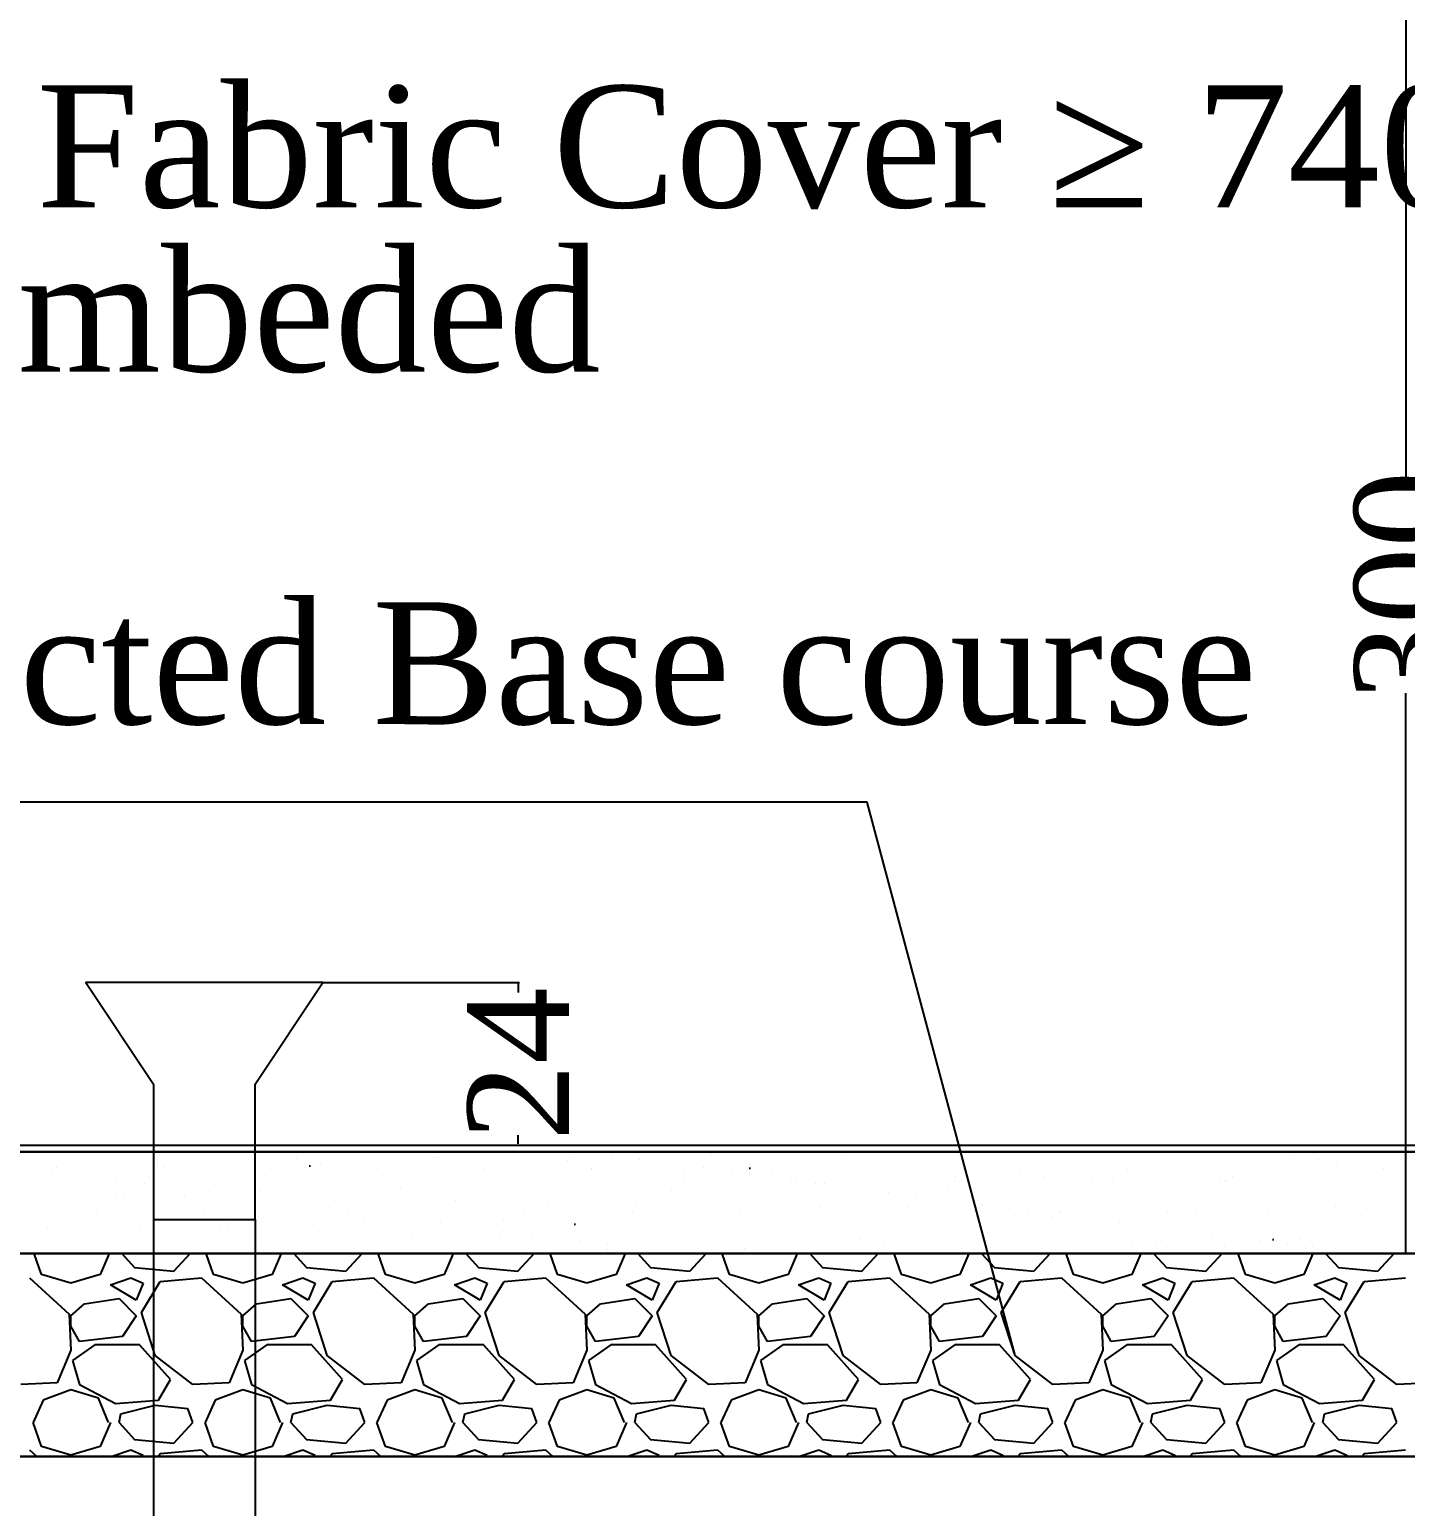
# Model space of a CAD drawing. Header units: centimetres. Extents: x 19229 to 51025, y 9487 to 24710.
# Drawn here: x 25799.6 to 26002.8, y 10791.5 to 11009.7 of the extents above; entities that cross this region are included whole.
import ezdxf

# ---------------------------------------------------------------- set-up
doc = ezdxf.new("R2010")
doc.units = ezdxf.units.CM
doc.layers.get('0').update_dxf_attribs({"linetype": 'CONTINUOUS'})
doc.layers.get('DEFPOINTS').update_dxf_attribs({"linetype": 'CONTINUOUS'})
doc.styles.add('style2', font='times.ttf', dxfattribs={"height": 15})
doc.styles.add('style3', font='times.ttf', dxfattribs={"height": 25})
doc.dimstyles.get("Standard").update_dxf_attribs({"dimtxt": 15, "dimasz": 0.18, "dimexe": 0.18, "dimexo": 0.0625, "dimgap": 0.09, "dimtad": 0, "dimdec": 0, "dimzin": 0, "dimdsep": 46, "dimtxsty": 'style2', "dimcen": 0.09, "dimadec": 0, "dimazin": 0, "dimtfac": 1, "dimtdec": 0, "dimtofl": 0, "dimtmove": 0, "dimatfit": 3, "dimfxl": 1, "dimtolj": 1, "dimtzin": 0, "dimarcsym": 0})
pattern_1 = [(37.5, (3570.38, 1228.156), (-1.60003, 48.941324), [0, -38.608, 0, -43.18, 0, -41.275]), (7.5, (3570.38, 1228.156), (44.95233, 71.68251), [0, -20.828, 0, -34.798, 0, -13.335]), (327.5, (3539.136, 1228.156), (79.09924, 0.14372), [0, -12.7, 0, -45.72, 0, -59.69]), (317.5, (3539.136, 1228.156), (76.35565, 22.29293), [0, -6.35, 0, -29.972, 0, -34.29])]

# ---------------------------------------------------------------- blocks, each defined once
blk = doc.blocks.new('*D49')
at = {"color": 0, "lineweight": -2, "transparency": 16777216}
for p, q in [((25842.98, 10868.91), (25871.96, 10868.91)), ((25871.78, 10868.73), (25871.78, 10867.45)), ((25842.98, 10844.91), (25871.96, 10844.91)), ((25871.78, 10845.09), (25871.78, 10846.36))]:
    blk.add_line(p, q, dxfattribs=at)
at = {"color": 0, "transparency": 16777216}
for points in [[(25871.75, 10868.73), (25871.81, 10868.73), (25871.78, 10868.91)], [(25871.75, 10845.09), (25871.81, 10845.09), (25871.78, 10844.91)]]:
    blk.add_solid(points, dxfattribs=at)
at = {"layer": 'DEFPOINTS', "color": 0, "transparency": 16777216}
for p in [(25842.92, 10868.91), (25842.92, 10844.91), (25871.78, 10844.91)]:
    blk.add_point(p, dxfattribs=at)
at = {"color": 0, "transparency": 16777216, "insert": (25871.78, 10856.91), "char_height": 15, "attachment_point": 5, "rotation": 90, "style": 'style2'}
blk.add_mtext('\\A1;24', dxfattribs=at)
blk = doc.blocks.new('*D54')
at = {"color": 0, "lineweight": -2, "ltscale": 20}
for p, q in [((26016.8, 11128.91), (26002.67, 11128.91)), ((26002.85, 11128.73), (26002.85, 10943.36)), ((26002.85, 10829.09), (26002.85, 10911.65)), ((25972.68, 10828.91), (26003.03, 10828.91))]:
    blk.add_line(p, q, dxfattribs=at)
at = {"color": 0, "ltscale": 20}
for points in [[(26002.82, 11128.73), (26002.88, 11128.73), (26002.85, 11128.91)], [(26002.82, 10829.09), (26002.88, 10829.09), (26002.85, 10828.91)]]:
    blk.add_solid(points, dxfattribs=at)
at = {"layer": 'DEFPOINTS', "color": 0, "ltscale": 20}
for p in [(26002.85, 11128.91), (26016.86, 11128.91), (25972.62, 10828.91)]:
    blk.add_point(p, dxfattribs=at)
at = {"color": 0, "ltscale": 20, "insert": (26002.85, 10927.51), "char_height": 15, "attachment_point": 5, "rotation": 90, "style": 'style2'}
blk.add_mtext('\\A1;300', dxfattribs=at)

msp = doc.modelspace()

# ---------------------------------------------------------------- hatches: boundary and pattern name
h = msp.add_hatch()
h.set_pattern_fill('AR-SAND')
h.set_pattern_definition(pattern_1)
h.paths.add_polyline_path([(25728.83, 10843.91), (26127.73, 10843.91), (26127.73, 10833.91), (26127.73, 10828.91), (25728.83, 10828.91)])
h = msp.add_hatch()
h.set_pattern_fill('AR-SAND')
h.set_pattern_definition(pattern_1)
h.paths.add_polyline_path([(25728.83, 10843.91), (26127.73, 10843.91), (26127.73, 10833.91), (26127.73, 10828.91), (25728.83, 10828.91)])

# ---------------------------------------------------------------- linework, layer by layer
at = {"color": 7, "ltscale": 20}
for p, q in [((25923.33, 10895.59), (25793.5, 10895.59)), ((25945.16, 10813.86), (25923.33, 10895.59))]:
    msp.add_line(p, q, dxfattribs=at)
at = {"color": 7}
for p, q in [((25668.83, 10844.91), (26168.85, 10844.91)), ((26168.85, 10843.91), (25668.83, 10843.91)), ((25728.83, 10843.91), (26168.85, 10843.91)), ((25728.83, 10843.91), (26168.85, 10843.91)), ((25802.64, 10842.58), (25802.64, 10842.58)), ((25839.1, 10842.91), (25839.1, 10842.91)), ((25859.43, 10843.09), (25859.43, 10843.09)), ((25879.12, 10842.68), (25879.12, 10842.68)), ((25880.06, 10843.53), (25880.06, 10843.53)), ((25885.51, 10843.35), (25885.51, 10843.35)), ((25889.64, 10842.81), (25889.64, 10842.81)), ((25900.38, 10843.71), (25900.38, 10843.71)), ((25920.07, 10843.3), (25920.07, 10843.3)), ((25985.91, 10843.28), (25985.91, 10843.28)), ((25990.04, 10842.74), (25990.04, 10842.74)), ((25802.91, 10841.07), (25802.91, 10841.07)), ((25803.54, 10841.56), (25803.54, 10841.56)), ((25805.56, 10840.72), (25805.56, 10840.72)), ((25816.36, 10842.09), (25816.36, 10842.09)), ((25818.47, 10842.46), (25818.47, 10842.46)), ((25819.36, 10841.54), (25819.36, 10841.54)), ((25829.36, 10842.15), (25829.36, 10842.15)), ((25835.18, 10841.51), (25835.18, 10841.51)), ((25838.16, 10842.05), (25838.16, 10842.05)), ((25842.66, 10841.98), (25842.66, 10841.98)), ((25851, 10841.48), (25851, 10841.48)), ((25856.38, 10841.49), (25856.38, 10841.49)), ((25866.82, 10841.45), (25866.82, 10841.45)), ((25869.37, 10841.55), (25869.37, 10841.55)), ((25882.64, 10841.42), (25882.64, 10841.42)), ((25882.67, 10841.38), (25882.67, 10841.38)), ((25892.29, 10842.46), (25892.29, 10842.46)), ((25896.39, 10840.89), (25896.39, 10840.89)), ((25898.46, 10841.39), (25898.46, 10841.39)), ((25899.19, 10841.55), (25899.19, 10841.55)), ((25903.32, 10841.01), (25903.32, 10841.01)), ((25905.96, 10840.66), (25905.96, 10840.66)), ((25909.38, 10840.95), (25909.38, 10840.95)), ((25914.28, 10841.36), (25914.28, 10841.36)), ((25922.68, 10840.78), (25922.68, 10840.78)), ((25930.1, 10841.33), (25930.1, 10841.33)), ((25945.92, 10841.31), (25945.92, 10841.31)), ((25949.4, 10840.35), (25949.4, 10840.35)), ((25961.74, 10841.28), (25961.74, 10841.28)), ((25977.24, 10840.32), (25977.24, 10840.32)), ((25977.56, 10841.25), (25977.56, 10841.25)), ((25992.69, 10842.39), (25992.69, 10842.39)), ((25993.38, 10841.22), (25993.38, 10841.22)), ((25997.56, 10840.5), (25997.56, 10840.5)), ((25999.59, 10841.48), (25999.59, 10841.48)), ((25801.4, 10840.2), (25801.4, 10840.2)), ((25812.46, 10839.82), (25812.46, 10839.82)), ((25816.59, 10839.27), (25816.59, 10839.27)), ((25817.22, 10840.17), (25817.22, 10840.17)), ((25819.23, 10838.92), (25819.23, 10838.92)), ((25833.04, 10840.14), (25833.04, 10840.14)), ((25848.86, 10840.11), (25848.86, 10840.11)), ((25854.37, 10838.45), (25854.37, 10838.45)), ((25864.68, 10840.08), (25864.68, 10840.08)), ((25874.7, 10838.63), (25874.7, 10838.63)), ((25880.5, 10840.06), (25880.5, 10840.06)), ((25894.39, 10838.22), (25894.39, 10838.22)), ((25895.33, 10839.08), (25895.33, 10839.08)), ((25896.31, 10840.03), (25896.31, 10840.03)), ((25912.13, 10840), (25912.13, 10840)), ((25912.86, 10839.75), (25912.86, 10839.75)), ((25915.65, 10839.25), (25915.65, 10839.25)), ((25916.99, 10839.21), (25916.99, 10839.21)), ((25919.63, 10838.86), (25919.63, 10838.86)), ((25927.95, 10839.97), (25927.95, 10839.97)), ((25935.34, 10838.84), (25935.34, 10838.84)), ((25936.28, 10839.7), (25936.28, 10839.7)), ((25936.4, 10840.28), (25936.4, 10840.28)), ((25943.77, 10839.94), (25943.77, 10839.94)), ((25956.61, 10839.87), (25956.61, 10839.87)), ((25959.59, 10839.91), (25959.59, 10839.91)), ((25962.69, 10840.18), (25962.69, 10840.18)), ((25975.41, 10839.88), (25975.41, 10839.88)), ((25976.3, 10839.47), (25976.3, 10839.47)), ((25976.42, 10839.68), (25976.42, 10839.68)), ((25989.41, 10839.75), (25989.41, 10839.75)), ((25991.23, 10839.85), (25991.23, 10839.85)), ((26002.71, 10839.58), (26002.71, 10839.58)), ((25809.19, 10837.56), (25809.19, 10837.56)), ((25812.48, 10836.97), (25812.48, 10836.97)), ((25813.42, 10837.83), (25813.42, 10837.83)), ((25822.49, 10837.39), (25822.49, 10837.39)), ((25826.13, 10838.01), (25826.13, 10838.01)), ((25830.26, 10837.47), (25830.26, 10837.47)), ((25832.91, 10837.12), (25832.91, 10837.12)), ((25833.75, 10838), (25833.75, 10838)), ((25836.21, 10836.89), (25836.21, 10836.89)), ((25839.81, 10836.21), (25839.81, 10836.21)), ((25849.2, 10836.96), (25849.2, 10836.96)), ((25853.44, 10837.59), (25853.44, 10837.59)), ((25862.5, 10836.79), (25862.5, 10836.79)), ((25876.22, 10836.29), (25876.22, 10836.29)), ((25889.22, 10836.36), (25889.22, 10836.36)), ((25902.52, 10836.19), (25902.52, 10836.19)), ((25926.53, 10837.95), (25926.53, 10837.95)), ((25930.66, 10837.41), (25930.66, 10837.41)), ((25933.31, 10837.06), (25933.31, 10837.06)), ((25940.21, 10836.15), (25940.21, 10836.15)), ((25809.5, 10835.26), (25809.5, 10835.26)), ((25817.92, 10833.91), (25817.92, 10778.91)), ((25825.32, 10835.23), (25825.32, 10835.23)), ((25832.92, 10833.91), (25832.92, 10763.91)), ((25841.14, 10835.2), (25841.14, 10835.2)), ((25843.94, 10835.67), (25843.94, 10835.67)), ((25846.58, 10835.32), (25846.58, 10835.32)), ((25853.48, 10834.41), (25853.48, 10834.41)), ((25856.96, 10835.17), (25856.96, 10835.17)), ((25857.61, 10833.87), (25857.61, 10833.87)), ((25869.64, 10833.99), (25869.64, 10833.99)), ((25872.78, 10835.14), (25872.78, 10835.14)), ((25888.6, 10835.11), (25888.6, 10835.11)), ((25889.97, 10834.17), (25889.97, 10834.17)), ((25904.42, 10835.09), (25904.42, 10835.09)), ((25909.66, 10833.76), (25909.66, 10833.76)), ((25910.6, 10834.62), (25910.6, 10834.62)), ((25916.24, 10835.69), (25916.24, 10835.69)), ((25920.24, 10835.06), (25920.24, 10835.06)), ((25929.23, 10835.75), (25929.23, 10835.75)), ((25930.93, 10834.79), (25930.93, 10834.79)), ((25936.06, 10835.03), (25936.06, 10835.03)), ((25942.53, 10835.58), (25942.53, 10835.58)), ((25944.34, 10835.61), (25944.34, 10835.61)), ((25946.98, 10835.26), (25946.98, 10835.26)), ((25950.62, 10834.38), (25950.62, 10834.38)), ((25951.55, 10835.24), (25951.55, 10835.24)), ((25951.88, 10835), (25951.88, 10835)), ((25953.88, 10834.35), (25953.88, 10834.35)), ((25956.25, 10835.09), (25956.25, 10835.09)), ((25958.01, 10833.81), (25958.01, 10833.81)), ((25967.7, 10834.97), (25967.7, 10834.97)), ((25969.24, 10835.15), (25969.24, 10835.15)), ((25971.88, 10835.42), (25971.88, 10835.42)), ((25982.54, 10834.98), (25982.54, 10834.98)), ((25983.52, 10834.94), (25983.52, 10834.94)), ((25991.57, 10835.01), (25991.57, 10835.01)), ((25992.51, 10835.86), (25992.51, 10835.86)), ((25996.26, 10834.49), (25996.26, 10834.49)), ((25999.34, 10834.91), (25999.34, 10834.91)), ((25802.32, 10832.8), (25802.32, 10832.8)), ((25808.06, 10832.92), (25808.06, 10832.92)), ((25816.04, 10832.3), (25816.04, 10832.3)), ((25827.75, 10832.51), (25827.75, 10832.51)), ((25828.69, 10833.37), (25828.69, 10833.37)), ((25829.04, 10832.36), (25829.04, 10832.36)), ((25842.34, 10832.19), (25842.34, 10832.19)), ((25849.02, 10833.54), (25849.02, 10833.54)), ((25856.06, 10831.7), (25856.06, 10831.7)), ((25860.25, 10833.52), (25860.25, 10833.52)), ((25867.15, 10832.61), (25867.15, 10832.61)), ((25868.71, 10833.14), (25868.71, 10833.14)), ((25869.05, 10831.76), (25869.05, 10831.76)), ((25871.28, 10832.07), (25871.28, 10832.07)), ((25873.93, 10831.72), (25873.93, 10831.72)), ((25882.35, 10831.59), (25882.35, 10831.59)), ((25960.66, 10833.46), (25960.66, 10833.46)), ((25967.56, 10832.55), (25967.56, 10832.55)), ((25971.69, 10832), (25971.69, 10832)), ((25974.33, 10831.66), (25974.33, 10831.66)), ((25880.83, 10830.81), (25880.83, 10830.81)), ((25884.91, 10829.53), (25884.91, 10829.53)), ((25884.96, 10830.27), (25884.96, 10830.27)), ((25887.6, 10829.92), (25887.6, 10829.92)), ((25896.07, 10831.1), (25896.07, 10831.1)), ((25905.24, 10829.71), (25905.24, 10829.71)), ((25909.06, 10831.16), (25909.06, 10831.16)), ((25922.36, 10830.99), (25922.36, 10830.99)), ((25925.87, 10830.16), (25925.87, 10830.16)), ((25936.08, 10830.5), (25936.08, 10830.5)), ((25946.2, 10830.33), (25946.2, 10830.33)), ((25949.08, 10830.56), (25949.08, 10830.56)), ((25962.37, 10830.39), (25962.37, 10830.39)), ((25965.89, 10829.92), (25965.89, 10829.92)), ((25966.82, 10830.78), (25966.82, 10830.78)), ((25976.1, 10829.89), (25976.1, 10829.89)), ((25981.23, 10830.75), (25981.23, 10830.75)), ((25985.36, 10830.2), (25985.36, 10830.2)), ((25987.15, 10830.96), (25987.15, 10830.96)), ((25988.01, 10829.86), (25988.01, 10829.86)), ((25989.09, 10829.96), (25989.09, 10829.96)), ((26002.39, 10829.79), (26002.39, 10829.79)), ((25703.83, 10828.91), (26168.85, 10828.91)), ((26168.85, 10828.91), (25728.83, 10828.91)), ((25728.83, 10828.91), (26168.85, 10828.91)), ((25801.4, 10825.8), (25800.29, 10828.91)), ((25811.36, 10828.91), (25810.03, 10825.8)), ((25813.23, 10828.91), (25815.11, 10826.82)), ((25820.95, 10826.31), (25823.34, 10828.91)), ((25826.8, 10825.8), (25825.69, 10828.91)), ((25836.76, 10828.91), (25835.43, 10825.8)), ((25838.63, 10828.91), (25840.51, 10826.82)), ((25843.96, 10828.91), (25843.96, 10828.91)), ((25846.35, 10826.31), (25848.74, 10828.91)), ((25852.2, 10825.8), (25851.09, 10828.91)), ((25862.16, 10828.91), (25860.83, 10825.8)), ((25864.03, 10828.91), (25865.91, 10826.82)), ((25864.29, 10829.09), (25864.29, 10829.09)), ((25871.75, 10826.31), (25874.14, 10828.91)), ((25877.6, 10825.8), (25876.49, 10828.91)), ((25887.56, 10828.91), (25886.23, 10825.8)), ((25889.43, 10828.91), (25891.31, 10826.82)), ((25894.5, 10829.01), (25894.5, 10829.01)), ((25897.15, 10826.31), (25899.54, 10828.91)), ((25903, 10825.8), (25901.89, 10828.91)), ((25912.96, 10828.91), (25911.63, 10825.8)), ((25914.83, 10828.91), (25916.71, 10826.82)), ((25922.55, 10826.31), (25924.94, 10828.91)), ((25924.93, 10829.3), (25924.93, 10829.3)), ((25928.4, 10825.8), (25927.29, 10828.91)), ((25938.36, 10828.91), (25937.03, 10825.8)), ((25940.23, 10828.91), (25942.11, 10826.82)), ((25947.95, 10826.31), (25950.34, 10828.91)), ((25953.8, 10825.8), (25952.69, 10828.91)), ((25963.76, 10828.91), (25962.43, 10825.8)), ((25965.63, 10828.91), (25967.51, 10826.82)), ((25973.35, 10826.31), (25975.74, 10828.91)), ((25979.2, 10825.8), (25978.09, 10828.91)), ((25989.16, 10828.91), (25987.83, 10825.8)), ((25991.03, 10828.91), (25992.91, 10826.82)), ((25994.91, 10828.95), (25994.91, 10828.95)), ((25998.75, 10826.31), (26001.14, 10828.91)), ((25799.62, 10825.29), (25805.46, 10819.96)), ((25805.71, 10824.53), (25801.4, 10825.8)), ((25810.03, 10825.8), (25805.71, 10824.53)), ((25811.56, 10824.28), (25814.6, 10825.29)), ((25814.6, 10825.29), (25816.38, 10824.53)), ((25815.11, 10826.82), (25820.95, 10826.31)), ((25818.92, 10824.78), (25825.02, 10825.29)), ((25825.02, 10825.29), (25830.86, 10819.96)), ((25831.11, 10824.53), (25826.8, 10825.8)), ((25835.43, 10825.8), (25831.11, 10824.53)), ((25836.96, 10824.28), (25840, 10825.29)), ((25840, 10825.29), (25841.78, 10824.53)), ((25840.51, 10826.82), (25846.35, 10826.31)), ((25844.32, 10824.78), (25850.42, 10825.29)), ((25850.42, 10825.29), (25856.26, 10819.96)), ((25856.51, 10824.53), (25852.2, 10825.8)), ((25860.83, 10825.8), (25856.51, 10824.53)), ((25862.36, 10824.28), (25865.4, 10825.29)), ((25865.4, 10825.29), (25867.18, 10824.53)), ((25865.91, 10826.82), (25871.75, 10826.31)), ((25869.72, 10824.78), (25875.82, 10825.29)), ((25875.82, 10825.29), (25881.66, 10819.96)), ((25881.91, 10824.53), (25877.6, 10825.8)), ((25886.23, 10825.8), (25881.91, 10824.53)), ((25887.76, 10824.28), (25890.8, 10825.29)), ((25890.8, 10825.29), (25892.58, 10824.53)), ((25891.31, 10826.82), (25897.15, 10826.31)), ((25895.12, 10824.78), (25901.22, 10825.29)), ((25901.22, 10825.29), (25907.06, 10819.96)), ((25907.31, 10824.53), (25903, 10825.8)), ((25911.63, 10825.8), (25907.31, 10824.53)), ((25913.16, 10824.28), (25916.2, 10825.29)), ((25916.2, 10825.29), (25917.98, 10824.53)), ((25916.71, 10826.82), (25922.55, 10826.31)), ((25920.52, 10824.78), (25926.62, 10825.29)), ((25926.62, 10825.29), (25932.46, 10819.96)), ((25932.71, 10824.53), (25928.4, 10825.8)), ((25937.03, 10825.8), (25932.71, 10824.53)), ((25938.56, 10824.28), (25941.6, 10825.29)), ((25941.6, 10825.29), (25943.38, 10824.53)), ((25942.11, 10826.82), (25947.95, 10826.31)), ((25945.92, 10824.78), (25952.02, 10825.29)), ((25952.02, 10825.29), (25957.86, 10819.96)), ((25958.11, 10824.53), (25953.8, 10825.8)), ((25962.43, 10825.8), (25958.11, 10824.53)), ((25963.96, 10824.28), (25967, 10825.29)), ((25967, 10825.29), (25968.78, 10824.53)), ((25967.51, 10826.82), (25973.35, 10826.31)), ((25971.32, 10824.78), (25977.42, 10825.29)), ((25977.42, 10825.29), (25983.26, 10819.96)), ((25983.51, 10824.53), (25979.2, 10825.8)), ((25987.83, 10825.8), (25983.51, 10824.53)), ((25989.36, 10824.28), (25992.4, 10825.29)), ((25992.4, 10825.29), (25994.18, 10824.53)), ((25992.91, 10826.82), (25998.75, 10826.31)), ((25996.72, 10824.78), (26002.82, 10825.29)), ((25815.37, 10821.99), (25811.56, 10824.28)), ((25816.38, 10824.53), (25815.37, 10821.99)), ((25816.13, 10820.21), (25818.92, 10824.78)), ((25840.77, 10821.99), (25836.96, 10824.28)), ((25841.78, 10824.53), (25840.77, 10821.99)), ((25841.53, 10820.21), (25844.32, 10824.78)), ((25866.17, 10821.99), (25862.36, 10824.28)), ((25867.18, 10824.53), (25866.17, 10821.99)), ((25866.93, 10820.21), (25869.72, 10824.78)), ((25891.57, 10821.99), (25887.76, 10824.28)), ((25892.58, 10824.53), (25891.57, 10821.99)), ((25892.33, 10820.21), (25895.12, 10824.78)), ((25916.97, 10821.99), (25913.16, 10824.28)), ((25917.98, 10824.53), (25916.97, 10821.99)), ((25917.73, 10820.21), (25920.52, 10824.78)), ((25942.37, 10821.99), (25938.56, 10824.28)), ((25943.38, 10824.53), (25942.37, 10821.99)), ((25943.13, 10820.21), (25945.92, 10824.78)), ((25967.77, 10821.99), (25963.96, 10824.28)), ((25968.78, 10824.53), (25967.77, 10821.99)), ((25968.53, 10820.21), (25971.32, 10824.78)), ((25993.17, 10821.99), (25989.36, 10824.28)), ((25994.18, 10824.53), (25993.17, 10821.99)), ((25993.93, 10820.21), (25996.72, 10824.78)), ((25805.71, 10819.7), (25807.75, 10821.48)), ((25807.75, 10821.48), (25812.83, 10822.24)), ((25812.83, 10822.24), (25815.37, 10819.7)), ((25831.11, 10819.7), (25833.15, 10821.48)), ((25833.15, 10821.48), (25838.23, 10822.24)), ((25838.23, 10822.24), (25840.77, 10819.7)), ((25856.51, 10819.7), (25858.55, 10821.48)), ((25858.55, 10821.48), (25863.63, 10822.24)), ((25863.63, 10822.24), (25866.17, 10819.7)), ((25881.91, 10819.7), (25883.95, 10821.48)), ((25883.95, 10821.48), (25889.03, 10822.24)), ((25889.03, 10822.24), (25891.57, 10819.7)), ((25907.31, 10819.7), (25909.35, 10821.48)), ((25909.35, 10821.48), (25914.43, 10822.24)), ((25914.43, 10822.24), (25916.97, 10819.7)), ((25932.71, 10819.7), (25934.75, 10821.48)), ((25934.75, 10821.48), (25939.83, 10822.24)), ((25939.83, 10822.24), (25942.37, 10819.7)), ((25958.11, 10819.7), (25960.15, 10821.48)), ((25960.15, 10821.48), (25965.23, 10822.24)), ((25965.23, 10822.24), (25967.77, 10819.7)), ((25983.51, 10819.7), (25985.55, 10821.48)), ((25985.55, 10821.48), (25990.63, 10822.24)), ((25990.63, 10822.24), (25993.17, 10819.7)), ((25805.46, 10819.96), (25805.71, 10814.62)), ((25805.71, 10818.18), (25805.71, 10819.7)), ((25815.37, 10819.7), (25813.33, 10816.66)), ((25818.16, 10813.86), (25816.13, 10820.21)), ((25830.86, 10819.96), (25831.11, 10814.62)), ((25831.11, 10818.18), (25831.11, 10819.7)), ((25840.77, 10819.7), (25838.73, 10816.66)), ((25843.56, 10813.86), (25841.53, 10820.21)), ((25856.26, 10819.96), (25856.51, 10814.62)), ((25856.51, 10818.18), (25856.51, 10819.7)), ((25866.17, 10819.7), (25864.13, 10816.66)), ((25868.96, 10813.86), (25866.93, 10820.21)), ((25881.66, 10819.96), (25881.91, 10814.62)), ((25881.91, 10818.18), (25881.91, 10819.7)), ((25891.57, 10819.7), (25889.53, 10816.66)), ((25894.36, 10813.86), (25892.33, 10820.21)), ((25907.06, 10819.96), (25907.31, 10814.62)), ((25907.31, 10818.18), (25907.31, 10819.7)), ((25916.97, 10819.7), (25914.93, 10816.66)), ((25919.76, 10813.86), (25917.73, 10820.21)), ((25932.46, 10819.96), (25932.71, 10814.62)), ((25932.71, 10818.18), (25932.71, 10819.7)), ((25942.37, 10819.7), (25940.33, 10816.66)), ((25945.16, 10813.86), (25943.13, 10820.21)), ((25957.86, 10819.96), (25958.11, 10814.62)), ((25958.11, 10818.18), (25958.11, 10819.7)), ((25967.77, 10819.7), (25965.73, 10816.66)), ((25970.56, 10813.86), (25968.53, 10820.21)), ((25983.26, 10819.96), (25983.51, 10814.62)), ((25983.51, 10818.18), (25983.51, 10819.7)), ((25993.17, 10819.7), (25991.13, 10816.66)), ((25995.96, 10813.86), (25993.93, 10820.21)), ((25806.98, 10815.89), (25805.71, 10818.18)), ((25813.33, 10816.66), (25806.98, 10815.89)), ((25832.38, 10815.89), (25831.11, 10818.18)), ((25838.73, 10816.66), (25832.38, 10815.89)), ((25857.78, 10815.89), (25856.51, 10818.18)), ((25864.13, 10816.66), (25857.78, 10815.89)), ((25883.18, 10815.89), (25881.91, 10818.18)), ((25889.53, 10816.66), (25883.18, 10815.89)), ((25908.58, 10815.89), (25907.31, 10818.18)), ((25914.93, 10816.66), (25908.58, 10815.89)), ((25933.98, 10815.89), (25932.71, 10818.18)), ((25940.33, 10816.66), (25933.98, 10815.89)), ((25959.38, 10815.89), (25958.11, 10818.18)), ((25965.73, 10816.66), (25959.38, 10815.89)), ((25984.78, 10815.89), (25983.51, 10818.18)), ((25991.13, 10816.66), (25984.78, 10815.89)), ((25805.71, 10814.62), (25803.68, 10809.8)), ((25809.27, 10815.39), (25805.97, 10813.1)), ((25815.87, 10815.39), (25809.27, 10815.39)), ((25820.45, 10810.31), (25815.87, 10815.39)), ((25831.11, 10814.62), (25829.08, 10809.8)), ((25834.67, 10815.39), (25831.37, 10813.1)), ((25841.27, 10815.39), (25834.67, 10815.39)), ((25845.85, 10810.31), (25841.27, 10815.39)), ((25856.51, 10814.62), (25854.48, 10809.8)), ((25860.07, 10815.39), (25856.77, 10813.1)), ((25866.67, 10815.39), (25860.07, 10815.39)), ((25871.25, 10810.31), (25866.67, 10815.39)), ((25881.91, 10814.62), (25879.88, 10809.8)), ((25885.47, 10815.39), (25882.17, 10813.1)), ((25892.07, 10815.39), (25885.47, 10815.39)), ((25896.65, 10810.31), (25892.07, 10815.39)), ((25907.31, 10814.62), (25905.28, 10809.8)), ((25910.87, 10815.39), (25907.57, 10813.1)), ((25917.47, 10815.39), (25910.87, 10815.39)), ((25922.05, 10810.31), (25917.47, 10815.39)), ((25932.71, 10814.62), (25930.68, 10809.8)), ((25936.27, 10815.39), (25932.97, 10813.1)), ((25942.87, 10815.39), (25936.27, 10815.39)), ((25947.45, 10810.31), (25942.87, 10815.39)), ((25958.11, 10814.62), (25956.08, 10809.8)), ((25961.67, 10815.39), (25958.37, 10813.1)), ((25968.27, 10815.39), (25961.67, 10815.39)), ((25972.85, 10810.31), (25968.27, 10815.39)), ((25983.51, 10814.62), (25981.48, 10809.8)), ((25987.07, 10815.39), (25983.77, 10813.1)), ((25993.67, 10815.39), (25987.07, 10815.39)), ((25998.25, 10810.31), (25993.67, 10815.39)), ((25805.97, 10813.1), (25806.98, 10809.54)), ((25823.75, 10809.54), (25818.16, 10813.86)), ((25831.37, 10813.1), (25832.38, 10809.54)), ((25849.15, 10809.54), (25843.56, 10813.86)), ((25856.77, 10813.1), (25857.78, 10809.54)), ((25874.55, 10809.54), (25868.96, 10813.86)), ((25882.17, 10813.1), (25883.18, 10809.54)), ((25899.95, 10809.54), (25894.36, 10813.86)), ((25907.57, 10813.1), (25908.58, 10809.54)), ((25925.35, 10809.54), (25919.76, 10813.86)), ((25932.97, 10813.1), (25933.98, 10809.54)), ((25950.75, 10809.54), (25945.16, 10813.86)), ((25958.37, 10813.1), (25959.38, 10809.54)), ((25976.15, 10809.54), (25970.56, 10813.86)), ((25983.77, 10813.1), (25984.78, 10809.54)), ((26001.55, 10809.54), (25995.96, 10813.86)), ((25803.68, 10809.8), (25798.35, 10809.54)), ((25818.67, 10807.26), (25820.45, 10810.31)), ((25829.08, 10809.8), (25823.75, 10809.54)), ((25844.07, 10807.26), (25845.85, 10810.31)), ((25854.48, 10809.8), (25849.15, 10809.54)), ((25869.47, 10807.26), (25871.25, 10810.31)), ((25879.88, 10809.8), (25874.55, 10809.54)), ((25894.87, 10807.26), (25896.65, 10810.31)), ((25905.28, 10809.8), (25899.95, 10809.54)), ((25920.27, 10807.26), (25922.05, 10810.31)), ((25930.68, 10809.8), (25925.35, 10809.54)), ((25945.67, 10807.26), (25947.45, 10810.31)), ((25956.08, 10809.8), (25950.75, 10809.54)), ((25971.07, 10807.26), (25972.85, 10810.31)), ((25981.48, 10809.8), (25976.15, 10809.54)), ((25996.47, 10807.26), (25998.25, 10810.31)), ((26006.88, 10809.8), (26001.55, 10809.54)), ((25805.71, 10808.78), (25801.65, 10807.26)), ((25809.78, 10807.51), (25805.71, 10808.78)), ((25806.98, 10809.54), (25812.32, 10806.75)), ((25831.11, 10808.78), (25827.05, 10807.26)), ((25835.18, 10807.51), (25831.11, 10808.78)), ((25832.38, 10809.54), (25837.72, 10806.75)), ((25856.51, 10808.78), (25852.45, 10807.26)), ((25860.58, 10807.51), (25856.51, 10808.78)), ((25857.78, 10809.54), (25863.12, 10806.75)), ((25881.91, 10808.78), (25877.85, 10807.26)), ((25885.98, 10807.51), (25881.91, 10808.78)), ((25883.18, 10809.54), (25888.52, 10806.75)), ((25907.31, 10808.78), (25903.25, 10807.26)), ((25911.38, 10807.51), (25907.31, 10808.78)), ((25908.58, 10809.54), (25913.92, 10806.75)), ((25932.71, 10808.78), (25928.65, 10807.26)), ((25936.78, 10807.51), (25932.71, 10808.78)), ((25933.98, 10809.54), (25939.32, 10806.75)), ((25958.11, 10808.78), (25954.05, 10807.26)), ((25962.18, 10807.51), (25958.11, 10808.78)), ((25959.38, 10809.54), (25964.72, 10806.75)), ((25983.51, 10808.78), (25979.45, 10807.26)), ((25987.58, 10807.51), (25983.51, 10808.78)), ((25984.78, 10809.54), (25990.12, 10806.75)), ((25801.65, 10807.26), (25800.13, 10803.96)), ((25811.3, 10803.96), (25809.78, 10807.51)), ((25812.32, 10806.75), (25818.67, 10807.26)), ((25813.08, 10805.23), (25818.16, 10806.5)), ((25818.16, 10806.5), (25822.99, 10805.99)), ((25823.75, 10803.96), (25822.99, 10805.99)), ((25827.05, 10807.26), (25825.53, 10803.96)), ((25836.7, 10803.96), (25835.18, 10807.51)), ((25837.72, 10806.75), (25844.07, 10807.26)), ((25838.48, 10805.23), (25843.56, 10806.5)), ((25843.56, 10806.5), (25848.39, 10805.99)), ((25849.15, 10803.96), (25848.39, 10805.99)), ((25852.45, 10807.26), (25850.93, 10803.96)), ((25862.1, 10803.96), (25860.58, 10807.51)), ((25863.12, 10806.75), (25869.47, 10807.26)), ((25863.88, 10805.23), (25868.96, 10806.5)), ((25868.96, 10806.5), (25873.79, 10805.99)), ((25874.55, 10803.96), (25873.79, 10805.99)), ((25877.85, 10807.26), (25876.33, 10803.96)), ((25887.5, 10803.96), (25885.98, 10807.51)), ((25888.52, 10806.75), (25894.87, 10807.26)), ((25889.28, 10805.23), (25894.36, 10806.5)), ((25894.36, 10806.5), (25899.19, 10805.99)), ((25899.95, 10803.96), (25899.19, 10805.99)), ((25903.25, 10807.26), (25901.73, 10803.96)), ((25912.9, 10803.96), (25911.38, 10807.51)), ((25913.92, 10806.75), (25920.27, 10807.26)), ((25914.68, 10805.23), (25919.76, 10806.5)), ((25919.76, 10806.5), (25924.59, 10805.99)), ((25925.35, 10803.96), (25924.59, 10805.99)), ((25928.65, 10807.26), (25927.13, 10803.96)), ((25938.3, 10803.96), (25936.78, 10807.51)), ((25939.32, 10806.75), (25945.67, 10807.26)), ((25940.08, 10805.23), (25945.16, 10806.5)), ((25945.16, 10806.5), (25949.99, 10805.99)), ((25950.75, 10803.96), (25949.99, 10805.99)), ((25954.05, 10807.26), (25952.53, 10803.96)), ((25963.7, 10803.96), (25962.18, 10807.51)), ((25964.72, 10806.75), (25971.07, 10807.26)), ((25965.48, 10805.23), (25970.56, 10806.5)), ((25970.56, 10806.5), (25975.39, 10805.99)), ((25976.15, 10803.96), (25975.39, 10805.99)), ((25979.45, 10807.26), (25977.93, 10803.96)), ((25989.1, 10803.96), (25987.58, 10807.51)), ((25990.12, 10806.75), (25996.47, 10807.26)), ((25990.88, 10805.23), (25995.96, 10806.5)), ((25995.96, 10806.5), (26000.79, 10805.99)), ((26001.55, 10803.96), (26000.79, 10805.99)), ((25801.4, 10800.4), (25800.13, 10803.96)), ((25811.56, 10803.96), (25810.03, 10800.4)), ((25812.83, 10803.96), (25813.08, 10805.23)), ((25812.83, 10803.96), (25815.11, 10801.42)), ((25820.95, 10800.91), (25823.75, 10803.96)), ((25826.8, 10800.4), (25825.53, 10803.96)), ((25836.96, 10803.96), (25835.43, 10800.4)), ((25838.23, 10803.96), (25838.48, 10805.23)), ((25838.23, 10803.96), (25840.51, 10801.42)), ((25846.35, 10800.91), (25849.15, 10803.96)), ((25852.2, 10800.4), (25850.93, 10803.96)), ((25862.36, 10803.96), (25860.83, 10800.4)), ((25863.63, 10803.96), (25863.88, 10805.23)), ((25863.63, 10803.96), (25865.91, 10801.42)), ((25871.75, 10800.91), (25874.55, 10803.96)), ((25877.6, 10800.4), (25876.33, 10803.96)), ((25887.76, 10803.96), (25886.23, 10800.4)), ((25889.03, 10803.96), (25889.28, 10805.23)), ((25889.03, 10803.96), (25891.31, 10801.42)), ((25897.15, 10800.91), (25899.95, 10803.96)), ((25903, 10800.4), (25901.73, 10803.96)), ((25913.16, 10803.96), (25911.63, 10800.4)), ((25914.43, 10803.96), (25914.68, 10805.23)), ((25914.43, 10803.96), (25916.71, 10801.42)), ((25922.55, 10800.91), (25925.35, 10803.96)), ((25928.4, 10800.4), (25927.13, 10803.96)), ((25938.56, 10803.96), (25937.03, 10800.4)), ((25939.83, 10803.96), (25940.08, 10805.23)), ((25939.83, 10803.96), (25942.11, 10801.42)), ((25947.95, 10800.91), (25950.75, 10803.96)), ((25953.8, 10800.4), (25952.53, 10803.96)), ((25963.96, 10803.96), (25962.43, 10800.4)), ((25965.23, 10803.96), (25965.48, 10805.23)), ((25965.23, 10803.96), (25967.51, 10801.42)), ((25973.35, 10800.91), (25976.15, 10803.96)), ((25979.2, 10800.4), (25977.93, 10803.96)), ((25989.36, 10803.96), (25987.83, 10800.4)), ((25990.63, 10803.96), (25990.88, 10805.23)), ((25990.63, 10803.96), (25992.91, 10801.42)), ((25998.75, 10800.91), (26001.55, 10803.96)), ((25815.11, 10801.42), (25820.95, 10800.91)), ((25840.51, 10801.42), (25846.35, 10800.91)), ((25865.91, 10801.42), (25871.75, 10800.91)), ((25891.31, 10801.42), (25897.15, 10800.91)), ((25916.71, 10801.42), (25922.55, 10800.91)), ((25942.11, 10801.42), (25947.95, 10800.91)), ((25967.51, 10801.42), (25973.35, 10800.91)), ((25992.91, 10801.42), (25998.75, 10800.91)), ((25703.83, 10798.91), (26098.85, 10798.91)), ((25799.62, 10799.89), (25800.7, 10798.91)), ((25805.71, 10799.13), (25801.4, 10800.4)), ((25810.03, 10800.4), (25805.71, 10799.13)), ((25811.65, 10798.91), (25814.6, 10799.89)), ((25814.6, 10799.89), (25816.38, 10799.13)), ((25816.38, 10799.13), (25816.29, 10798.91)), ((25818.63, 10798.91), (25818.92, 10799.38)), ((25818.92, 10799.38), (25825.02, 10799.89)), ((25825.02, 10799.89), (25826.1, 10798.91)), ((25831.11, 10799.13), (25826.8, 10800.4)), ((25835.43, 10800.4), (25831.11, 10799.13)), ((25837.05, 10798.91), (25840, 10799.89)), ((25840, 10799.89), (25841.78, 10799.13)), ((25841.78, 10799.13), (25841.69, 10798.91)), ((25844.03, 10798.91), (25844.32, 10799.38)), ((25844.32, 10799.38), (25850.42, 10799.89)), ((25850.42, 10799.89), (25851.5, 10798.91)), ((25856.51, 10799.13), (25852.2, 10800.4)), ((25860.83, 10800.4), (25856.51, 10799.13)), ((25862.45, 10798.91), (25865.4, 10799.89)), ((25865.4, 10799.89), (25867.18, 10799.13)), ((25867.18, 10799.13), (25867.09, 10798.91)), ((25869.43, 10798.91), (25869.72, 10799.38)), ((25869.72, 10799.38), (25875.82, 10799.89)), ((25875.82, 10799.89), (25876.9, 10798.91)), ((25881.91, 10799.13), (25877.6, 10800.4)), ((25886.23, 10800.4), (25881.91, 10799.13)), ((25887.85, 10798.91), (25890.8, 10799.89)), ((25890.8, 10799.89), (25892.58, 10799.13)), ((25892.58, 10799.13), (25892.49, 10798.91)), ((25894.83, 10798.91), (25895.12, 10799.38)), ((25895.12, 10799.38), (25901.22, 10799.89)), ((25901.22, 10799.89), (25902.3, 10798.91)), ((25907.31, 10799.13), (25903, 10800.4)), ((25911.63, 10800.4), (25907.31, 10799.13)), ((25913.25, 10798.91), (25916.2, 10799.89)), ((25916.2, 10799.89), (25917.98, 10799.13)), ((25917.98, 10799.13), (25917.89, 10798.91)), ((25920.23, 10798.91), (25920.52, 10799.38)), ((25920.52, 10799.38), (25926.62, 10799.89)), ((25926.62, 10799.89), (25927.7, 10798.91)), ((25932.71, 10799.13), (25928.4, 10800.4)), ((25937.03, 10800.4), (25932.71, 10799.13)), ((25938.65, 10798.91), (25941.6, 10799.89)), ((25941.6, 10799.89), (25943.38, 10799.13)), ((25943.38, 10799.13), (25943.29, 10798.91)), ((25945.63, 10798.91), (25945.92, 10799.38)), ((25945.92, 10799.38), (25952.02, 10799.89)), ((25952.02, 10799.89), (25953.1, 10798.91)), ((25958.11, 10799.13), (25953.8, 10800.4)), ((25962.43, 10800.4), (25958.11, 10799.13)), ((25964.05, 10798.91), (25967, 10799.89)), ((25967, 10799.89), (25968.78, 10799.13)), ((25968.78, 10799.13), (25968.69, 10798.91)), ((25971.03, 10798.91), (25971.32, 10799.38)), ((25971.32, 10799.38), (25977.42, 10799.89)), ((25977.42, 10799.89), (25978.5, 10798.91)), ((25983.51, 10799.13), (25979.2, 10800.4)), ((25987.83, 10800.4), (25983.51, 10799.13)), ((25989.45, 10798.91), (25992.4, 10799.89)), ((25992.4, 10799.89), (25994.18, 10799.13)), ((25994.18, 10799.13), (25994.09, 10798.91)), ((25996.43, 10798.91), (25996.72, 10799.38)), ((25996.72, 10799.38), (26002.82, 10799.89))]:
    msp.add_line(p, q, dxfattribs=at)
msp.add_lwpolyline([(25832.92, 10833.91), (25832.92, 10853.91), (25842.92, 10868.91), (25807.92, 10868.91), (25817.92, 10853.91), (25817.92, 10833.91)], close=True, dxfattribs=at)
msp.add_lwpolyline([(26118.85, 10798.91), (25703.83, 10798.91), (25703.83, 10828.91), (26168.85, 10828.91)], dxfattribs=at)

# ---------------------------------------------------------------- texts
at = {"color": 7, "style": 'style3'}
for s, p in [('Polyester Fabric Cover ≥ 740g/m2  ', (25692.67, 10983.43)), ('Plastic embeded  ', (25706.51, 10959.16)), ('Compacted Base course', (25719.62, 10907.1))]:
    msp.add_text(s, height=18, dxfattribs=at).set_placement(p)

# ---------------------------------------------------------------- dimensions: what is measured, and where the dimension line sits
at = {"color": 7, "ltscale": 20}
dim = msp.add_linear_dim(base=(26002.85, 11128.91), p1=(25972.62, 10828.91), p2=(26016.86, 11128.91), angle=90, dimstyle='Standard', dxfattribs=at)
dim.commit()
dim.dimension.update_dxf_attribs({"geometry": '*D54', "text_midpoint": (26002.85, 10927.51), "dimtype": 160})
at = {"color": 7}
dim = msp.add_linear_dim(base=(25871.78, 10844.91), p1=(25842.92, 10868.91), p2=(25842.92, 10844.91), angle=90, dimstyle='Standard', dxfattribs=at)
dim.commit()
dim.dimension.update_dxf_attribs({"geometry": '*D49', "text_midpoint": (25871.78, 10856.91)})

doc.saveas('drawing.dxf')
